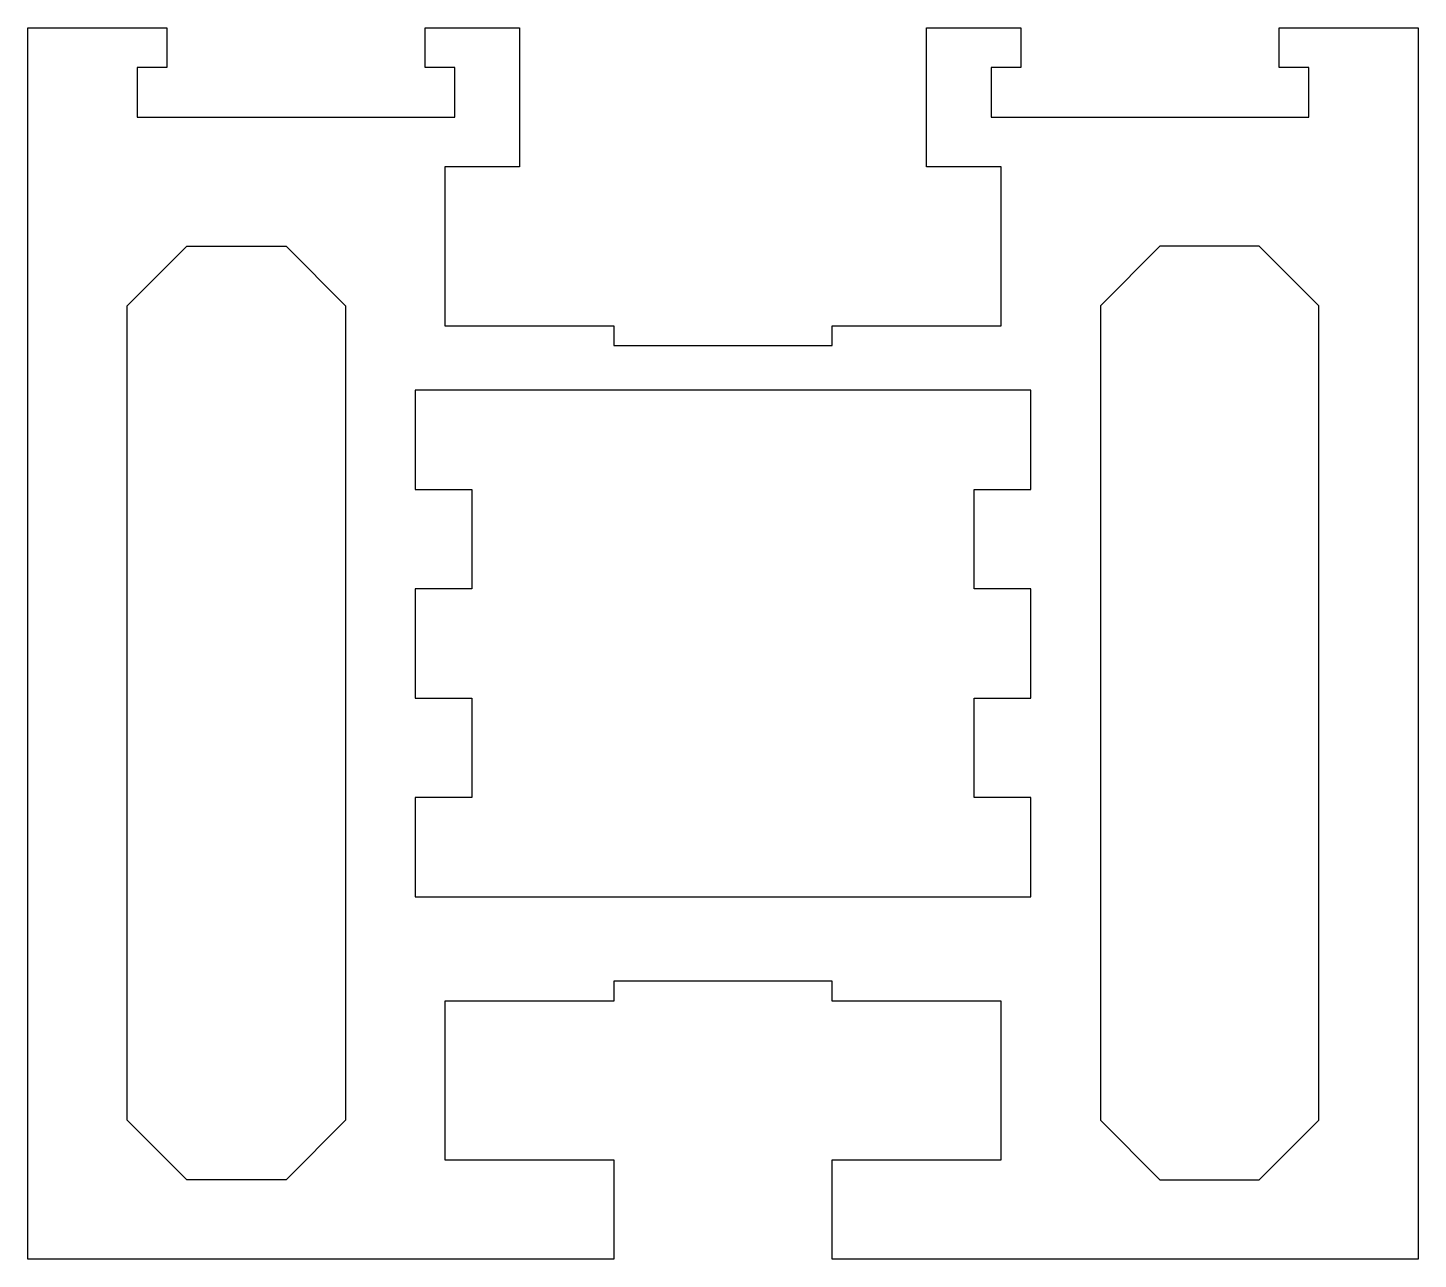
# Model space of a CAD drawing. Extents: x 497.1 to 567.1, y 622 to 684.
import ezdxf

# ---------------------------------------------------------------- set-up
doc = ezdxf.new("R2010")
doc.units = 0
doc.layers.get('0').update_dxf_attribs({"linetype": 'CONTINUOUS'})

msp = doc.modelspace()

# ---------------------------------------------------------------- linework, layer by layer
msp.add_lwpolyline([(561.553, 679.461), (561.553, 681.961), (560.053, 681.961), (560.053, 683.961), (567.053, 683.961), (567.053, 621.961), (537.553, 621.961), (537.553, 626.961), (546.053, 626.961), (546.053, 634.961), (537.553, 634.961), (537.553, 635.961), (526.553, 635.961), (526.553, 634.961), (518.053, 634.961), (518.053, 626.961), (526.553, 626.961), (526.553, 621.961), (497.053, 621.961), (497.053, 683.961), (504.053, 683.961), (504.053, 681.961), (502.553, 681.961), (502.553, 679.461), (518.553, 679.461), (518.553, 681.961), (517.053, 681.961), (517.053, 683.961), (521.803, 683.961), (521.803, 676.961), (518.053, 676.961), (518.053, 668.961), (526.553, 668.961), (526.553, 667.961), (537.553, 667.961), (537.553, 668.961), (546.053, 668.961), (546.053, 676.961), (542.303, 676.961), (542.303, 683.961), (547.053, 683.961), (547.053, 681.961), (545.553, 681.961), (545.553, 679.461)], close=True)
at = {"color": 0}
for points in [[(513.053, 628.961), (510.053, 625.961), (505.053, 625.961), (502.053, 628.961), (502.053, 669.961), (505.053, 672.961), (510.053, 672.961), (513.053, 669.961)], [(551.053, 628.961), (554.053, 625.961), (559.053, 625.961), (562.053, 628.961), (562.053, 669.961), (559.053, 672.961), (554.053, 672.961), (551.053, 669.961)], [(547.553, 665.711), (516.553, 665.711), (516.553, 660.711), (519.403, 660.711), (519.403, 655.711), (516.553, 655.711), (516.553, 650.211), (519.403, 650.211), (519.403, 645.211), (516.553, 645.211), (516.553, 640.211), (547.553, 640.211), (547.553, 645.211), (544.703, 645.211), (544.703, 650.211), (547.553, 650.211), (547.553, 655.711), (544.703, 655.711), (544.703, 660.711), (547.553, 660.711)]]:
    msp.add_lwpolyline(points, close=True, dxfattribs=at)

doc.saveas('drawing.dxf')
